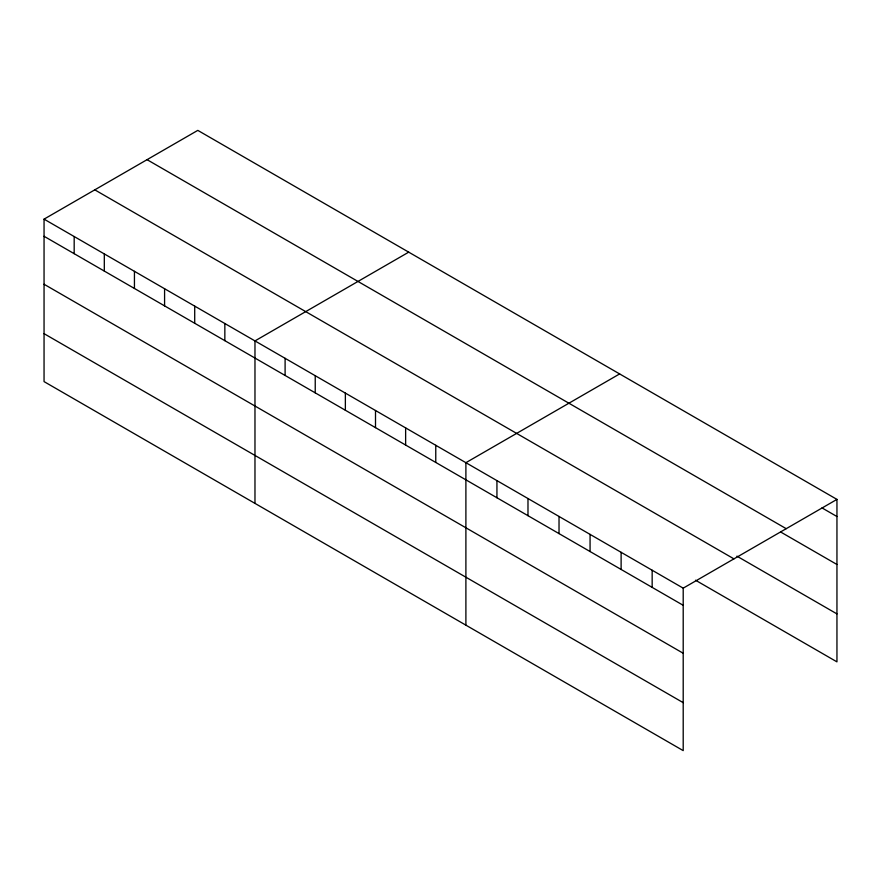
<?xml version="1.0" encoding="UTF-8"?>
<svg xmlns="http://www.w3.org/2000/svg" width="881" height="881" viewBox="0 0 881 881"><rect width="100%" height="100%" fill="white"/><g stroke="black" fill="none" stroke-linecap="round" stroke-linejoin="round"><path stroke-width="1.32" d="M44.05 219.138L683.204 588.156L683.204 750.623L44.05 381.605L44.05 219.138L197.796 130.377L836.95 499.395L836.95 661.862L695.527 580.216M408.718 252.153L254.972 340.914L254.972 503.381M619.64 373.929L465.895 462.69L465.895 625.158M683.204 588.156L836.95 499.395M822.006 507.908L836.95 516.53M147.061 159.67L786.215 528.677M780.61 531.97L836.95 564.49M736.912 556.153L836.95 613.903M94.785 189.844L733.939 558.862M44.05 236.284L683.204 605.302M44.05 284.244L683.204 653.25M44.05 333.657L683.204 702.664M652.16 570.227L652.16 587.374M621.116 552.31L621.116 569.445M590.072 534.382L590.072 551.528M559.028 516.453L559.028 533.6M527.983 498.536L527.983 515.682M496.939 480.608L496.939 497.754M435.765 445.29L435.765 462.437M405.634 427.891L405.634 445.037M375.504 410.502L375.504 427.648M345.363 393.102L345.363 410.249M315.233 375.702L315.233 392.849M285.103 358.314L285.103 375.449M224.842 323.514L224.842 340.661M194.712 306.114L194.712 323.261M164.582 288.726L164.582 305.872M134.441 271.326L134.441 288.472M104.31 253.926L104.31 271.073M74.18 236.537L74.18 253.684"/></g></svg>
